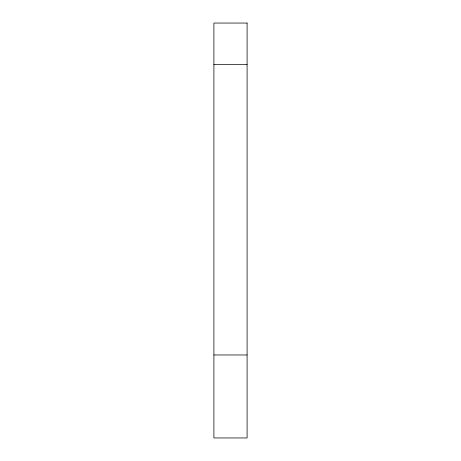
<?xml version="1.0" encoding="UTF-8"?>
<svg xmlns="http://www.w3.org/2000/svg" width="461" height="461" viewBox="0 0 461 461"><rect width="100%" height="100%" fill="white"/><g stroke="black" fill="none" stroke-linecap="round" stroke-linejoin="round"><path stroke-width="0.69" d="M213.904 64.54L247.096 64.54M213.904 354.97L247.096 354.97M247.096 23.05L213.904 23.05L213.904 437.95L247.096 437.95L247.096 23.05"/></g></svg>
